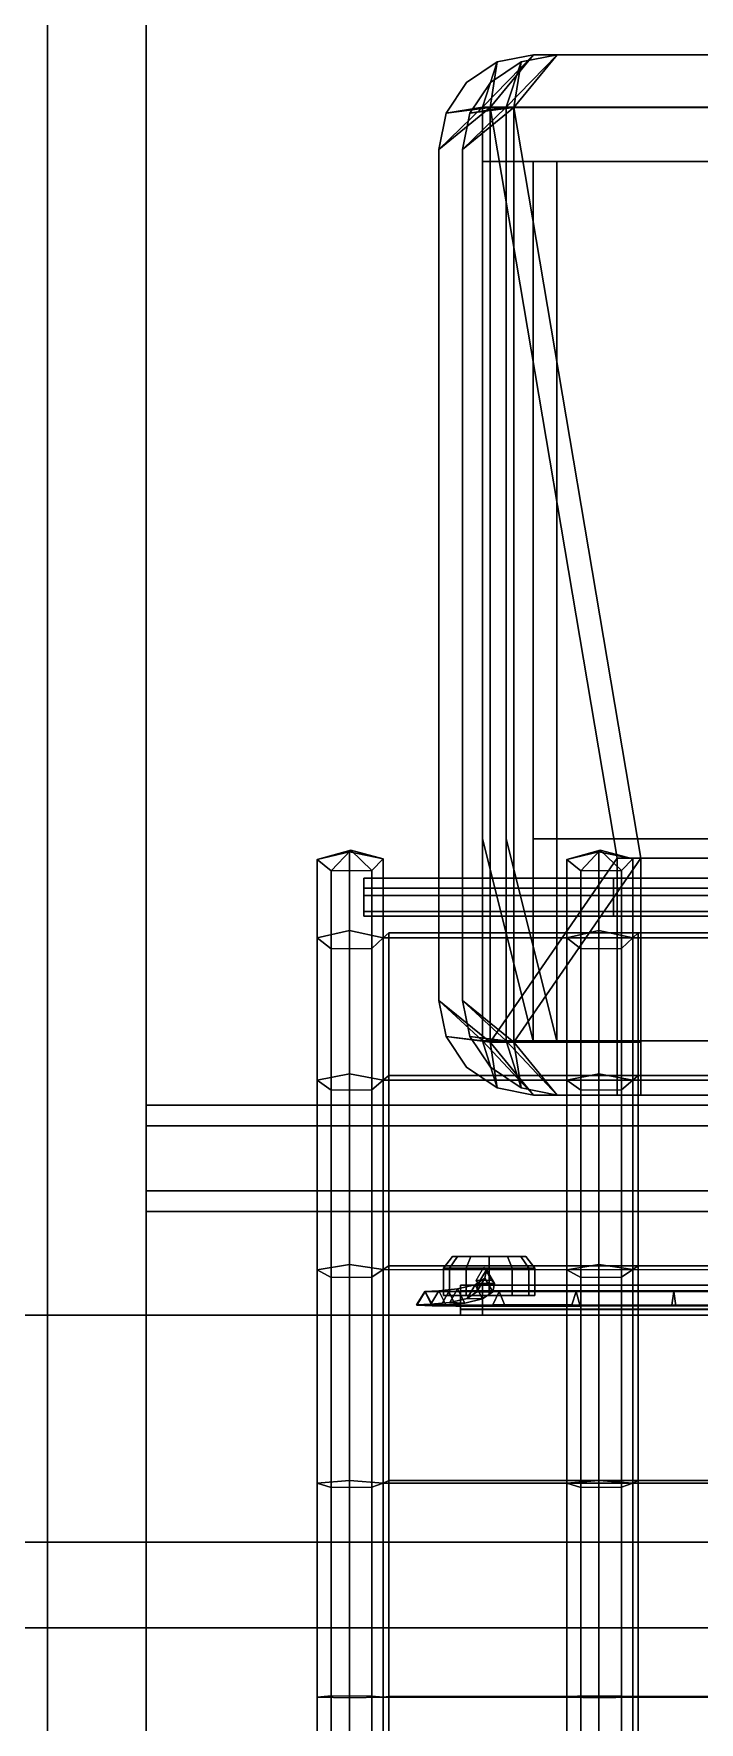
# Model space of a CAD drawing. Extents: x -252 to 252, y 0 to 101.
# Drawn here: x 171.6 to 182.8, y 30.93 to 59.35 of the extents above; entities that cross this region are included whole.
import ezdxf

# ---------------------------------------------------------------- set-up
doc = ezdxf.new("R2010")
doc.units = 0

msp = doc.modelspace()

# ---------------------------------------------------------------- linework, layer by layer
for points in [[(173.486786, -0.000244, 197.929291), (173.486786, 99.309204, 197.929291), (171.825714, 101.057129, 197.929291), (171.825836, -0.000244, 197.929291)], [(171.825836, -0.000244, 197.929291), (171.825714, 101.057129, 197.929291), (171.825714, 101.057129, 218.726761), (171.825836, -0.000244, 218.726761)], [(171.825714, 101.057129, 218.726761), (173.486786, 99.309204, 218.726791), (173.486786, -0.000244, 218.726761), (171.825836, -0.000244, 218.726761)], [(173.486786, 99.309204, 197.929291), (173.486786, -0.000244, 197.929291), (173.486786, -0.000244, 218.726761), (173.486786, 99.309204, 218.726791)], [(178.881882, 58.529819, 79.671928), (179.398422, 58.874966, 79.671928), (179.149017, 58.112431, 79.805107), (178.536743, 58.01329, 79.671928)], [(179.276413, 58.108585, 78.057793), (179.398422, 58.874966, 78.450981), (178.881882, 58.529819, 78.450981), (178.536743, 58.01329, 78.450981)], [(178.881882, 58.529819, 78.450981), (179.398422, 58.874966, 78.450981), (179.398422, 58.874966, 78.588051), (178.881882, 58.529819, 78.588051)], [(178.881882, 58.529823, 79.506149), (179.398422, 58.874966, 79.506149), (179.398422, 58.874966, 79.671928), (178.881882, 58.529819, 79.671928)], [(178.881882, 58.529819, 78.588051), (179.398422, 58.874966, 78.588051), (179.398422, 58.874966, 79.506149), (178.881882, 58.529823, 79.506149)], [(179.281891, 58.529819, -202.128067), (179.798431, 58.874966, -202.128067), (179.549026, 58.112431, -201.994888), (178.936752, 58.01329, -202.128067)], [(179.676422, 58.108585, -203.742203), (179.798431, 58.874966, -203.349014), (179.281891, 58.529819, -203.349014), (178.936752, 58.01329, -203.349014)], [(179.149017, 58.112431, 79.805107), (179.398422, 58.874966, 79.671928), (180.007706, 58.996155, 79.671928)], [(199.734909, 58.996155, 79.671928), (200.593613, 58.112431, 79.805107), (179.149017, 58.112431, 79.805107), (180.007706, 58.996155, 79.671928)], [(179.276413, 58.108585, 78.057793), (180.007706, 58.996155, 78.450981), (179.398422, 58.874966, 78.450981)], [(200.466202, 58.108585, 78.057793), (199.734909, 58.996155, 78.450981), (180.007706, 58.996155, 78.450981), (179.276413, 58.108585, 78.057793)], [(179.281891, 58.529819, -203.349014), (179.798431, 58.874966, -203.349014), (179.798431, 58.874966, -203.211945), (179.281891, 58.529819, -203.211945)], [(179.281891, 58.529823, -202.293854), (179.798431, 58.874966, -202.293854), (179.798431, 58.874966, -202.128067), (179.281891, 58.529819, -202.128067)], [(179.281891, 58.529819, -203.211945), (179.798431, 58.874966, -203.211945), (179.798431, 58.874966, -202.293854), (179.281891, 58.529823, -202.293854)], [(180.007706, 58.996155, 78.450981), (180.007706, 58.996155, 78.588058), (179.398422, 58.874966, 78.588051), (179.398422, 58.874966, 78.450981)], [(179.398422, 58.874966, 79.506149), (180.007706, 58.996155, 79.506149), (180.007706, 58.996155, 79.671928), (179.398422, 58.874966, 79.671928)], [(180.007706, 58.996155, 78.588058), (180.007706, 58.996155, 79.506149), (179.398422, 58.874966, 79.506149), (179.398422, 58.874966, 78.588051)], [(179.549026, 58.112431, -201.994888), (179.798431, 58.874966, -202.128067), (180.407715, 58.996155, -202.128067)], [(200.134918, 58.996155, -202.128067), (200.993622, 58.112431, -201.994888), (179.549026, 58.112431, -201.994888), (180.407715, 58.996155, -202.128067)], [(179.676422, 58.108585, -203.742203), (180.407715, 58.996155, -203.349014), (179.798431, 58.874966, -203.349014)], [(200.866211, 58.108585, -203.742203), (200.134918, 58.996155, -203.349014), (180.407715, 58.996155, -203.349014), (179.676422, 58.108585, -203.742203)], [(180.407715, 58.996155, -203.349014), (180.407715, 58.996155, -203.211945), (179.798431, 58.874966, -203.211945), (179.798431, 58.874966, -203.349014)], [(179.798431, 58.874966, -202.293854), (180.407715, 58.996155, -202.293854), (180.407715, 58.996155, -202.128067), (179.798431, 58.874966, -202.128067)], [(180.407715, 58.996155, -203.211945), (180.407715, 58.996155, -202.293854), (179.798431, 58.874966, -202.293854), (179.798431, 58.874966, -203.211945)], [(180.007706, 58.996155, 78.450981), (199.734909, 58.996155, 78.450981), (199.734909, 58.996155, 78.588051), (180.007706, 58.996155, 78.588058)], [(180.007706, 58.996155, 79.506149), (199.734909, 58.996155, 79.506149), (199.734909, 58.996155, 79.671928), (180.007706, 58.996155, 79.671928)], [(199.734909, 58.996155, 79.506149), (180.007706, 58.996155, 79.506149), (180.007706, 58.996155, 78.588058), (199.734909, 58.996155, 78.588051)], [(180.407715, 58.996155, -203.349014), (200.134918, 58.996155, -203.349014), (200.134918, 58.996155, -203.211945), (180.407715, 58.996155, -203.211945)], [(180.407715, 58.996155, -202.293854), (200.134918, 58.996155, -202.293854), (200.134918, 58.996155, -202.128067), (180.407715, 58.996155, -202.128067)], [(200.134918, 58.996155, -202.293854), (180.407715, 58.996155, -202.293854), (180.407715, 58.996155, -203.211945), (200.134918, 58.996155, -203.211945)], [(178.881882, 58.529819, 79.671928), (178.536743, 58.01329, 79.671928), (178.536743, 58.01329, 79.506149), (178.881882, 58.529823, 79.506149)], [(178.881882, 58.529819, 78.588051), (178.881882, 58.529823, 79.506149), (178.536743, 58.01329, 79.506149), (178.536743, 58.01329, 78.588051)], [(178.536743, 58.01329, 78.450981), (178.881882, 58.529819, 78.450981), (178.881882, 58.529819, 78.588051), (178.536743, 58.01329, 78.588051)], [(179.281891, 58.529819, -202.128067), (178.936752, 58.01329, -202.128067), (178.936752, 58.01329, -202.293854), (179.281891, 58.529823, -202.293854)], [(179.281891, 58.529819, -203.211945), (179.281891, 58.529823, -202.293854), (178.936752, 58.01329, -202.293854), (178.936752, 58.01329, -203.211945)], [(178.936752, 58.01329, -203.349014), (179.281891, 58.529819, -203.349014), (179.281891, 58.529819, -203.211945), (178.936752, 58.01329, -203.211945)], [(178.415543, 57.403996, 79.671928), (178.536743, 58.01329, 79.671928), (179.149017, 58.112431, 79.805107)], [(179.149017, 42.398937, 79.805107), (178.415543, 43.078682, 79.671928), (178.415543, 57.403996, 79.671928), (179.149017, 58.112431, 79.805107)], [(178.415543, 57.403996, 78.450981), (179.276413, 58.108585, 78.057793), (178.536743, 58.01329, 78.450981)], [(178.415543, 57.403996, 78.450981), (178.415543, 43.078682, 78.450981), (179.276413, 42.374115, 78.057793), (179.276413, 58.108585, 78.057793)], [(178.415543, 57.403996, 78.450981), (178.536743, 58.01329, 78.450981), (178.536743, 58.01329, 78.588051), (178.415543, 57.403996, 78.588051)], [(178.415543, 57.403996, 79.506149), (178.536743, 58.01329, 79.506149), (178.536743, 58.01329, 79.671928), (178.415543, 57.403996, 79.671928)], [(178.415543, 57.403996, 78.588051), (178.536743, 58.01329, 78.588051), (178.536743, 58.01329, 79.506149), (178.415543, 57.403996, 79.506149)], [(178.815552, 57.403996, -202.128067), (178.936752, 58.01329, -202.128067), (179.549026, 58.112431, -201.994888)], [(179.549026, 42.398937, -201.994888), (178.815552, 43.078682, -202.128067), (178.815552, 57.403996, -202.128067), (179.549026, 58.112431, -201.994888)], [(178.815552, 57.403996, -203.349014), (179.676422, 58.108585, -203.742203), (178.936752, 58.01329, -203.349014)], [(178.815552, 57.403996, -203.349014), (178.815552, 43.078682, -203.349014), (179.676422, 42.374115, -203.742203), (179.676422, 58.108585, -203.742203)], [(178.815552, 57.403996, -203.349014), (178.936752, 58.01329, -203.349014), (178.936752, 58.01329, -203.211945), (178.815552, 57.403996, -203.211945)], [(178.815552, 57.403996, -202.293854), (178.936752, 58.01329, -202.293854), (178.936752, 58.01329, -202.128067), (178.815552, 57.403996, -202.128067)], [(178.815552, 57.403996, -203.211945), (178.936752, 58.01329, -203.211945), (178.936752, 58.01329, -202.293854), (178.815552, 57.403996, -202.293854)], [(200.593613, 58.112431, 79.805107), (200.593613, 57.200001, 79.805107), (179.149017, 57.200001, 79.805107), (179.149017, 58.112431, 79.805107)], [(179.276413, 42.374115, 78.057793), (181.416122, 45.471222, 78.057793), (179.276413, 58.108585, 78.057793)], [(179.276413, 58.108585, 78.057793), (181.416122, 45.471222, 78.057793), (198.326492, 45.471222, 78.057793), (200.466202, 58.108585, 78.057793)], [(200.993622, 58.112431, -201.994888), (200.993622, 57.200001, -201.994888), (179.549026, 57.200001, -201.994888), (179.549026, 58.112431, -201.994888)], [(179.676422, 42.374115, -203.742203), (181.816132, 45.471222, -203.742203), (179.676422, 58.108585, -203.742203)], [(179.676422, 58.108585, -203.742203), (181.816132, 45.471222, -203.742203), (198.726501, 45.471222, -203.742203), (200.866211, 58.108585, -203.742203)], [(178.415543, 57.403996, 79.671928), (178.415543, 43.078682, 79.671928), (178.415543, 43.078682, 79.506149), (178.415543, 57.403996, 79.506149)], [(178.415543, 43.078682, 78.588058), (178.415543, 57.403996, 78.588051), (178.415543, 57.403996, 79.506149), (178.415543, 43.078682, 79.506149)], [(178.415543, 57.403996, 78.588051), (178.415543, 43.078682, 78.588058), (178.415543, 43.078682, 78.450981), (178.415543, 57.403996, 78.450981)], [(178.815552, 57.403996, -202.128067), (178.815552, 43.078682, -202.128067), (178.815552, 43.078682, -202.293854), (178.815552, 57.403996, -202.293854)], [(178.815552, 43.078682, -203.211945), (178.815552, 57.403996, -203.211945), (178.815552, 57.403996, -202.293854), (178.815552, 43.078682, -202.293854)], [(178.815552, 57.403996, -203.211945), (178.815552, 43.078682, -203.211945), (178.815552, 43.078682, -203.349014), (178.815552, 57.403996, -203.349014)], [(180, 57.200001, 79.805107), (180, 42.398937, 79.805107), (179.149017, 45.799999, 79.805107), (179.149017, 57.200001, 79.805107)], [(180.400009, 57.200001, -201.994888), (180.400009, 42.398937, -201.994888), (179.549026, 45.799999, -201.994888), (179.549026, 57.200001, -201.994888)], [(199.800003, 45.799999, 79.805107), (180, 45.799999, 79.805107), (180, 57.200001, 79.805107), (199.800003, 57.200001, 79.805107)], [(200.200012, 45.799999, -201.994888), (180.400009, 45.799999, -201.994888), (180.400009, 57.200001, -201.994888), (200.200012, 57.200001, -201.994888)], [(179.149017, 42.398937, 79.805107), (179.149017, 45.799999, 79.805107), (180, 42.398937, 79.805107)], [(179.549026, 42.398937, -201.994888), (179.549026, 45.799999, -201.994888), (180.400009, 42.398937, -201.994888)], [(180, 45.799999, 79.805107), (199.800003, 45.799999, 79.805107), (199.800003, 42.398975, 79.805107), (180, 42.398937, 79.805107)], [(180.400009, 45.799999, -201.994888), (200.200012, 45.799999, -201.994888), (200.200012, 42.398975, -201.994888), (180.400009, 42.398937, -201.994888)], [(176.910797, 45.577396, 122.935066), (176.930786, 45.608158, 123.582069), (176.369293, 45.45192, 123.337563)], [(176.369293, 45.45192, 123.337563), (176.930786, 45.608158, 123.582069), (176.60318, 45.25993, 123.953621)], [(176.910797, 44.252926, 122.52253), (176.910797, 45.577396, 122.935066), (176.369293, 45.45192, 123.337563), (176.369293, 44.131119, 122.925941)], [(176.60318, 45.25993, 123.953621), (176.930786, 45.608158, 123.582069), (177.288971, 45.266735, 123.931908)], [(177.478912, 45.462933, 123.302681), (176.930786, 45.608158, 123.582069), (176.910797, 45.577396, 122.935066)], [(177.478668, 44.133251, 122.918983), (177.478912, 45.462933, 123.302681), (176.910797, 45.577396, 122.935066), (176.910797, 44.252926, 122.52253)], [(177.288971, 45.266735, 123.931908), (176.930786, 45.608158, 123.582069), (177.478912, 45.462933, 123.302681)], [(181.110565, 45.577396, -154.30307), (181.130539, 45.608158, -153.656067), (180.569046, 45.45192, -153.900574)], [(180.569046, 45.45192, -153.900574), (181.130539, 45.608158, -153.656067), (180.802948, 45.25993, -153.284515)], [(181.110565, 44.252926, -154.715607), (181.110565, 45.577396, -154.30307), (180.569046, 45.45192, -153.900574), (180.569046, 44.131119, -154.312195)], [(180.802948, 45.25993, -153.284515), (181.130539, 45.608158, -153.656067), (181.488739, 45.266735, -153.306229)], [(181.67868, 45.462933, -153.935455), (181.130539, 45.608158, -153.656067), (181.110565, 45.577396, -154.30307)], [(181.678436, 44.133251, -154.319153), (181.67868, 45.462933, -153.935455), (181.110565, 45.577396, -154.30307), (181.110565, 44.252926, -154.715607)], [(181.488739, 45.266735, -153.306229), (181.130539, 45.608158, -153.656067), (181.67868, 45.462933, -153.935455)], [(176.369293, 44.131119, 122.925941), (176.369293, 45.45192, 123.337563), (176.60318, 45.25993, 123.953621), (176.60318, 43.944725, 123.54348)], [(176.60318, 43.944725, 123.54348), (176.60318, 45.25993, 123.953621), (177.288971, 45.266735, 123.931908), (177.288971, 43.951321, 123.521767)], [(177.288971, 43.951321, 123.521767), (177.288971, 45.266735, 123.931908), (177.478912, 45.462933, 123.302681), (177.478668, 44.133251, 122.918983)], [(179.276413, 42.374115, 78.057793), (181.416122, 42.374119, 78.057793), (181.416122, 45.471222, 78.057793)], [(179.676422, 42.374115, -203.742203), (181.816132, 42.374119, -203.742203), (181.816132, 45.471222, -203.742203)], [(180.569046, 44.131119, -154.312195), (180.569046, 45.45192, -153.900574), (180.802948, 45.25993, -153.284515), (180.802948, 43.944725, -153.694656)], [(180.802948, 43.944725, -153.694656), (180.802948, 45.25993, -153.284515), (181.488739, 45.266735, -153.306229), (181.488739, 43.951321, -153.71637)], [(181.416122, 45.471222, 78.877983), (181.416122, 41.486526, 78.877983), (198.326492, 41.486526, 78.877983), (198.326492, 45.471222, 78.877983)], [(198.326492, 45.471222, 78.588058), (198.326492, 45.471222, 78.057793), (181.416122, 45.471222, 78.057793), (181.416122, 45.471222, 78.588058)], [(181.416122, 45.471222, 78.588058), (181.416122, 41.486526, 78.588058), (181.416122, 41.486526, 78.877983), (181.416122, 45.471222, 78.877983)], [(198.326492, 45.471222, 78.588058), (181.416122, 45.471222, 78.588058), (181.416122, 45.471222, 78.877983), (198.326492, 45.471222, 78.877983)], [(181.416122, 45.471222, 78.588058), (181.416122, 45.471222, 78.057793), (181.416122, 42.374119, 78.057793), (181.416122, 41.486526, 78.588058)], [(181.488739, 43.951321, -153.71637), (181.488739, 45.266735, -153.306229), (181.67868, 45.462933, -153.935455), (181.678436, 44.133251, -154.319153)], [(181.816132, 45.471222, -202.922012), (181.816132, 41.486526, -202.922012), (198.726501, 41.486526, -202.922012), (198.726501, 45.471222, -202.922012)], [(198.726501, 45.471222, -203.211945), (198.726501, 45.471222, -203.742203), (181.816132, 45.471222, -203.742203), (181.816132, 45.471222, -203.211945)], [(181.816132, 45.471222, -203.211945), (181.816132, 41.486526, -203.211945), (181.816132, 41.486526, -202.922012), (181.816132, 45.471222, -202.922012)], [(198.726501, 45.471222, -203.211945), (181.816132, 45.471222, -203.211945), (181.816132, 45.471222, -202.922012), (198.726501, 45.471222, -202.922012)], [(181.816132, 45.471222, -203.211945), (181.816132, 45.471222, -203.742203), (181.816132, 42.374119, -203.742203), (181.816132, 41.486526, -203.211945)], [(195.451782, 44.969196, 122.98333), (195.451782, 45.137424, 123.344154), (177.152664, 45.137424, 123.344032), (177.152664, 44.969196, 122.983208)], [(195.451782, 45.137424, 123.344154), (195.451782, 44.846302, 123.615608), (177.152664, 44.846302, 123.615486), (177.152664, 45.137424, 123.344032)], [(195.451782, 44.5741, 123.031654), (195.451782, 44.969196, 122.98333), (177.152664, 44.969196, 122.983208), (177.152664, 44.5741, 123.032021)], [(199.65155, 44.969196, -154.254807), (199.65155, 45.137424, -153.893982), (181.352432, 45.137424, -153.894104), (181.352432, 44.969196, -154.254929)], [(199.65155, 45.137424, -153.893982), (199.65155, 44.846302, -153.622528), (181.352432, 44.846302, -153.62265), (181.352432, 45.137424, -153.894104)], [(199.65155, 44.5741, -154.206482), (199.65155, 44.969196, -154.254807), (181.352432, 44.969196, -154.254929), (181.352432, 44.5741, -154.206116)], [(195.451782, 44.846302, 123.615608), (195.451782, 44.498142, 123.422798), (177.152664, 44.498142, 123.422676), (177.152664, 44.846302, 123.615486)], [(199.65155, 44.846302, -153.622528), (199.65155, 44.498142, -153.815338), (181.352432, 44.498142, -153.81546), (181.352432, 44.846302, -153.62265)], [(195.451782, 44.498142, 123.422798), (195.451782, 44.5741, 123.031654), (177.152664, 44.5741, 123.032021), (177.152664, 44.498142, 123.422676)], [(199.65155, 44.498142, -153.815338), (199.65155, 44.5741, -154.206482), (181.352432, 44.5741, -154.206116), (181.352432, 44.498142, -153.81546)], [(176.910797, 41.844803, 121.795967), (176.910797, 44.252926, 122.52253), (176.369293, 44.131119, 122.925941), (176.369293, 41.735958, 122.203285)], [(176.369293, 41.735958, 122.203285), (176.369293, 44.131119, 122.925941), (176.60318, 43.944725, 123.54348), (176.60318, 41.569405, 122.826225)], [(177.478668, 41.737545, 122.197304), (177.478668, 44.133251, 122.918983), (176.910797, 44.252926, 122.52253), (176.910797, 41.844803, 121.795967)], [(177.288971, 41.575306, 122.804482), (177.288971, 43.951321, 123.521767), (177.478668, 44.133251, 122.918983), (177.478668, 41.737545, 122.197304)], [(177.571655, 41.816006, 121.921211), (177.571655, 44.216034, 122.643822), (177.478668, 44.133251, 122.918983), (177.478668, 41.737545, 122.197304)], [(177.571655, 44.216034, 122.643822), (195.092148, 44.214142, 122.650536), (195.184677, 44.131115, 122.925682), (177.478668, 44.133251, 122.918983)], [(177.478668, 41.737545, 122.197304), (177.478668, 44.133251, 122.918983), (195.184677, 44.131115, 122.925682), (195.184677, 41.735958, 122.203041)], [(195.092148, 44.214142, 122.650536), (177.571655, 44.216034, 122.643822), (177.571655, 41.816006, 121.921211), (195.091934, 41.814667, 121.926888)], [(181.110565, 41.844803, -155.442169), (181.110565, 44.252926, -154.715607), (180.569046, 44.131119, -154.312195), (180.569046, 41.735958, -155.034851)], [(180.569046, 41.735958, -155.034851), (180.569046, 44.131119, -154.312195), (180.802948, 43.944725, -153.694656), (180.802948, 41.569405, -154.411911)], [(181.678436, 41.737545, -155.040833), (181.678436, 44.133251, -154.319153), (181.110565, 44.252926, -154.715607), (181.110565, 41.844803, -155.442169)], [(181.488739, 41.575306, -154.433655), (181.488739, 43.951321, -153.71637), (181.678436, 44.133251, -154.319153), (181.678436, 41.737545, -155.040833)], [(181.771423, 41.816006, -155.316925), (181.771408, 44.216034, -154.594315), (181.678436, 44.133251, -154.319153), (181.678436, 41.737545, -155.040833)], [(181.771408, 44.216034, -154.594315), (199.291916, 44.214142, -154.587601), (199.384445, 44.131115, -154.312454), (181.678436, 44.133251, -154.319153)], [(181.678436, 41.737545, -155.040833), (181.678436, 44.133251, -154.319153), (199.384445, 44.131115, -154.312454), (199.384445, 41.735958, -155.035095)], [(199.291916, 44.214142, -154.587601), (181.771408, 44.216034, -154.594315), (181.771423, 41.816006, -155.316925), (199.291702, 41.814667, -155.311249)], [(176.60318, 41.569405, 122.826225), (176.60318, 43.944725, 123.54348), (177.288971, 43.951321, 123.521767), (177.288971, 41.575306, 122.804482)], [(180.802948, 41.569405, -154.411911), (180.802948, 43.944725, -153.694656), (181.488739, 43.951321, -153.71637), (181.488739, 41.575306, -154.433655)], [(179.149017, 42.398937, 79.805107), (178.536743, 42.46941, 79.671928), (178.415543, 43.078682, 79.671928)], [(179.276413, 42.374115, 78.057793), (178.415543, 43.078682, 78.450981), (178.536743, 42.46941, 78.450981)], [(178.415543, 43.078682, 78.450981), (178.415543, 43.078682, 78.588058), (178.536743, 42.46941, 78.588051), (178.536743, 42.46941, 78.450981)], [(178.536743, 42.46941, 79.506149), (178.415543, 43.078682, 79.506149), (178.415543, 43.078682, 79.671928), (178.536743, 42.46941, 79.671928)], [(178.415543, 43.078682, 78.588058), (178.415543, 43.078682, 79.506149), (178.536743, 42.46941, 79.506149), (178.536743, 42.46941, 78.588051)], [(179.549026, 42.398937, -201.994888), (178.936752, 42.46941, -202.128067), (178.815552, 43.078682, -202.128067)], [(179.676422, 42.374115, -203.742203), (178.815552, 43.078682, -203.349014), (178.936752, 42.46941, -203.349014)], [(178.815552, 43.078682, -203.349014), (178.815552, 43.078682, -203.211945), (178.936752, 42.46941, -203.211945), (178.936752, 42.46941, -203.349014)], [(178.936752, 42.46941, -202.293854), (178.815552, 43.078682, -202.293854), (178.815552, 43.078682, -202.128067), (178.936752, 42.46941, -202.128067)], [(178.815552, 43.078682, -203.211945), (178.815552, 43.078682, -202.293854), (178.936752, 42.46941, -202.293854), (178.936752, 42.46941, -203.211945)], [(178.881882, 41.952839, 79.671928), (178.536743, 42.46941, 79.671928), (179.149017, 42.398937, 79.805107), (179.398407, 41.607716, 79.671928)], [(179.276413, 42.374115, 78.057793), (178.536743, 42.46941, 78.450981), (178.881882, 41.952839, 78.450981), (179.398407, 41.607716, 78.450981)], [(178.881882, 41.952839, 78.450981), (178.536743, 42.46941, 78.450981), (178.536743, 42.46941, 78.588051), (178.881882, 41.952839, 78.588051)], [(178.881882, 41.952839, 79.506149), (178.536743, 42.46941, 79.506149), (178.536743, 42.46941, 79.671928), (178.881882, 41.952839, 79.671928)], [(178.881882, 41.952839, 78.588051), (178.536743, 42.46941, 78.588051), (178.536743, 42.46941, 79.506149), (178.881882, 41.952839, 79.506149)], [(179.281891, 41.952839, -202.128067), (178.936752, 42.46941, -202.128067), (179.549026, 42.398937, -201.994888), (179.798416, 41.607716, -202.128067)], [(179.676422, 42.374115, -203.742203), (178.936752, 42.46941, -203.349014), (179.281891, 41.952839, -203.349014), (179.798416, 41.607716, -203.349014)], [(179.281891, 41.952839, -203.349014), (178.936752, 42.46941, -203.349014), (178.936752, 42.46941, -203.211945), (179.281891, 41.952839, -203.211945)], [(179.281891, 41.952839, -202.293854), (178.936752, 42.46941, -202.293854), (178.936752, 42.46941, -202.128067), (179.281891, 41.952839, -202.128067)], [(179.281891, 41.952839, -203.211945), (178.936752, 42.46941, -203.211945), (178.936752, 42.46941, -202.293854), (179.281891, 41.952839, -202.293854)], [(180.007706, 41.486526, 79.671928), (179.149017, 42.398937, 79.805107), (200.593613, 42.398975, 79.805107), (199.734909, 41.486526, 79.671928)], [(180.007706, 41.486526, 79.671928), (179.398407, 41.607716, 79.671928), (179.149017, 42.398937, 79.805107)], [(181.416122, 42.374119, 78.057793), (179.276413, 42.374115, 78.057793), (180.007706, 41.486526, 78.450981), (181.416122, 41.486526, 78.450981)], [(180.007706, 41.486526, 78.450981), (179.276413, 42.374115, 78.057793), (179.398407, 41.607716, 78.450981)], [(180.407715, 41.486526, -202.128067), (179.549026, 42.398937, -201.994888), (200.993622, 42.398975, -201.994888), (200.134918, 41.486526, -202.128067)], [(180.407715, 41.486526, -202.128067), (179.798416, 41.607716, -202.128067), (179.549026, 42.398937, -201.994888)], [(181.816132, 42.374119, -203.742203), (179.676422, 42.374115, -203.742203), (180.407715, 41.486526, -203.349014), (181.816132, 41.486526, -203.349014)], [(180.407715, 41.486526, -203.349014), (179.676422, 42.374115, -203.742203), (179.798416, 41.607716, -203.349014)], [(181.416122, 41.486526, 78.588058), (181.416122, 42.374119, 78.057793), (181.416122, 41.486526, 78.450981)], [(181.816132, 41.486526, -203.211945), (181.816132, 42.374119, -203.742203), (181.816132, 41.486526, -203.349014)], [(176.910797, 38.6315, 120.938026), (176.910797, 41.844803, 121.795967), (176.369293, 41.735958, 122.203285), (176.369293, 38.54575, 121.350777)], [(177.478668, 38.547199, 121.344261), (177.478668, 41.737545, 122.197304), (176.910797, 41.844803, 121.795967), (176.910797, 38.6315, 120.938026)], [(177.571655, 38.61351, 121.063759), (177.571655, 41.816006, 121.921211), (177.478668, 41.737545, 122.197304), (177.478668, 38.547199, 121.344261)], [(177.571655, 41.816006, 121.921211), (177.571655, 38.61351, 121.063759), (195.091934, 38.612377, 121.069954), (195.091934, 41.814667, 121.926888)], [(179.398407, 41.607716, 78.450981), (178.881882, 41.952839, 78.450981), (178.881882, 41.952839, 78.588051), (179.398407, 41.607716, 78.588051)], [(179.398407, 41.607716, 79.506149), (178.881882, 41.952839, 79.506149), (178.881882, 41.952839, 79.671928), (179.398407, 41.607716, 79.671928)], [(179.398407, 41.607716, 78.588051), (178.881882, 41.952839, 78.588051), (178.881882, 41.952839, 79.506149), (179.398407, 41.607716, 79.506149)], [(179.798416, 41.607716, -203.349014), (179.281891, 41.952839, -203.349014), (179.281891, 41.952839, -203.211945), (179.798416, 41.607716, -203.211945)], [(179.798416, 41.607716, -202.293854), (179.281891, 41.952839, -202.293854), (179.281891, 41.952839, -202.128067), (179.798416, 41.607716, -202.128067)], [(179.798416, 41.607716, -203.211945), (179.281891, 41.952839, -203.211945), (179.281891, 41.952839, -202.293854), (179.798416, 41.607716, -202.293854)], [(181.110565, 38.6315, -156.30011), (181.110565, 41.844803, -155.442169), (180.569046, 41.735958, -155.034851), (180.569046, 38.54575, -155.88736)], [(181.678436, 38.547199, -155.893875), (181.678436, 41.737545, -155.040833), (181.110565, 41.844803, -155.442169), (181.110565, 38.6315, -156.30011)], [(181.771423, 38.61351, -156.174377), (181.771423, 41.816006, -155.316925), (181.678436, 41.737545, -155.040833), (181.678436, 38.547199, -155.893875)], [(181.771423, 41.816006, -155.316925), (181.771423, 38.61351, -156.174377), (199.291702, 38.612377, -156.168182), (199.291702, 41.814667, -155.311249)], [(176.369293, 38.54575, 121.350777), (176.369293, 41.735958, 122.203285), (176.60318, 41.569405, 122.826225), (176.60318, 38.414532, 121.982475)], [(176.60318, 38.414532, 121.982475), (176.60318, 41.569405, 122.826225), (177.288971, 41.575306, 122.804482), (177.288971, 38.419178, 121.960258)], [(177.288971, 38.419178, 121.960258), (177.288971, 41.575306, 122.804482), (177.478668, 41.737545, 122.197304), (177.478668, 38.547199, 121.344261)], [(195.184677, 38.54586, 121.350044), (177.478668, 38.547199, 121.344261), (177.478668, 41.737545, 122.197304), (195.184677, 41.735958, 122.203041)], [(180.007706, 41.486526, 78.450981), (179.398407, 41.607716, 78.450981), (179.398407, 41.607716, 78.588051), (180.007706, 41.486526, 78.588051)], [(180.007706, 41.486526, 79.506149), (179.398407, 41.607716, 79.506149), (179.398407, 41.607716, 79.671928), (180.007706, 41.486526, 79.671928)], [(180.007706, 41.486526, 78.588051), (179.398407, 41.607716, 78.588051), (179.398407, 41.607716, 79.506149), (180.007706, 41.486526, 79.506149)], [(180.407715, 41.486526, -203.349014), (179.798416, 41.607716, -203.349014), (179.798416, 41.607716, -203.211945), (180.407715, 41.486526, -203.211945)], [(180.407715, 41.486526, -202.293854), (179.798416, 41.607716, -202.293854), (179.798416, 41.607716, -202.128067), (180.407715, 41.486526, -202.128067)], [(180.407715, 41.486526, -203.211945), (179.798416, 41.607716, -203.211945), (179.798416, 41.607716, -202.293854), (180.407715, 41.486526, -202.293854)], [(180.569046, 38.54575, -155.88736), (180.569046, 41.735958, -155.034851), (180.802948, 41.569405, -154.411911), (180.802948, 38.414532, -155.255661)], [(180.802948, 38.414532, -155.255661), (180.802948, 41.569405, -154.411911), (181.488739, 41.575306, -154.433655), (181.488739, 38.419178, -155.277878)], [(181.488739, 38.419178, -155.277878), (181.488739, 41.575306, -154.433655), (181.678436, 41.737545, -155.040833), (181.678436, 38.547199, -155.893875)], [(199.384445, 38.54586, -155.888092), (181.678436, 38.547199, -155.893875), (181.678436, 41.737545, -155.040833), (199.384445, 41.735958, -155.035095)], [(173.486786, 41.317383, 217.815475), (173.486786, 41.317383, 200.198975), (240.904663, 41.317383, 200.198944), (240.904663, 41.317383, 217.815399)], [(173.486786, 41.317383, 217.815475), (240.904663, 41.317383, 217.815399), (240.904663, 39.528076, 217.815399), (173.486786, 39.528076, 217.815475)], [(173.486786, 41.317383, 200.198975), (173.486786, 40.969849, 199.696564), (240.904663, 40.969849, 199.696655), (240.904663, 41.317383, 200.198944)], [(180.007706, 41.486526, 79.671928), (180.301788, 41.486526, 79.506149), (180.007706, 41.486526, 79.506149)], [(180.007706, 41.486526, 79.506149), (180.301788, 41.486526, 79.506149), (180.007706, 41.486526, 78.588051)], [(180.007706, 41.486526, 79.671928), (199.734909, 41.486526, 79.671928), (199.440826, 41.486526, 79.506149), (180.301788, 41.486526, 79.506149)], [(181.416122, 41.486526, 78.450981), (180.007706, 41.486526, 78.450981), (180.007706, 41.486526, 78.588051), (181.416122, 41.486526, 78.588058)], [(181.416122, 41.486526, 78.877983), (181.416122, 41.486526, 78.588058), (180.007706, 41.486526, 78.588051), (180.301788, 41.486526, 79.506149)], [(180.301788, 41.486526, 79.506149), (199.440826, 41.486526, 79.506149), (198.326492, 41.486526, 78.877983), (181.416122, 41.486526, 78.877983)], [(180.407715, 41.486526, -202.128067), (180.701797, 41.486526, -202.293854), (180.407715, 41.486526, -202.293854)], [(180.407715, 41.486526, -202.293854), (180.701797, 41.486526, -202.293854), (180.407715, 41.486526, -203.211945)], [(180.407715, 41.486526, -202.128067), (200.134918, 41.486526, -202.128067), (199.840836, 41.486526, -202.293854), (180.701797, 41.486526, -202.293854)], [(181.816132, 41.486526, -203.349014), (180.407715, 41.486526, -203.349014), (180.407715, 41.486526, -203.211945), (181.816132, 41.486526, -203.211945)], [(181.816132, 41.486526, -202.922012), (181.816132, 41.486526, -203.211945), (180.407715, 41.486526, -203.211945), (180.701797, 41.486526, -202.293854)], [(180.701797, 41.486526, -202.293854), (199.840836, 41.486526, -202.293854), (198.726501, 41.486526, -202.922012), (181.816132, 41.486526, -202.922012)], [(240.904663, 39.87561, 199.696655), (240.904663, 40.969849, 199.696655), (173.486786, 40.969849, 199.696564), (173.486786, 39.87561, 199.696564)], [(173.486786, 39.87561, 199.696564), (173.486786, 39.528076, 200.198975), (240.904663, 39.528076, 200.198944), (240.904663, 39.87561, 199.696655)], [(240.904663, 39.528076, 217.815399), (240.904663, 39.528076, 200.198944), (173.486786, 39.528076, 200.198975), (173.486786, 39.528076, 217.815475)], [(178.729507, 38.770611, -24.576508), (178.647095, 38.770611, -24.140717), (178.492538, 38.573524, -24.140717), (178.595657, 38.573524, -24.686127)], [(178.647095, 38.770611, -24.140717), (178.729507, 38.770611, -23.704803), (178.595657, 38.573524, -23.595306), (178.492538, 38.573524, -24.140717)], [(178.954651, 38.770611, -24.895721), (178.729507, 38.770611, -24.576508), (178.595657, 38.573524, -24.686127), (178.87738, 38.573524, -25.085297)], [(178.729507, 38.770611, -23.704803), (178.954651, 38.770611, -23.385712), (178.87738, 38.573524, -23.196014), (178.595657, 38.573524, -23.595306)], [(179.262207, 38.770611, -23.26889), (178.647095, 38.770611, -24.140717), (178.729507, 38.770611, -24.576508)], [(179.262207, 38.770611, -23.26889), (178.729507, 38.770611, -23.704803), (178.647095, 38.770611, -24.140717)], [(179.262207, 38.770611, -23.26889), (178.729507, 38.770611, -24.576508), (178.954651, 38.770611, -24.895721)], [(179.262207, 38.770611, -23.26889), (178.954651, 38.770611, -23.385712), (178.729507, 38.770611, -23.704803)], [(179.262207, 38.770611, -25.012421), (178.954651, 38.770611, -24.895721), (178.87738, 38.573524, -25.085297), (179.262207, 38.573524, -25.231415)], [(178.954651, 38.770611, -23.385712), (179.262207, 38.770611, -23.26889), (179.262207, 38.573524, -23.049896), (178.87738, 38.573524, -23.196014)], [(179.262207, 38.770611, -23.26889), (178.954651, 38.770611, -24.895721), (179.262207, 38.770611, -25.012421)], [(179.262207, 38.770611, -23.26889), (179.569778, 38.770611, -24.895721), (179.794937, 38.770611, -24.576508)], [(179.262207, 38.770611, -23.26889), (179.262207, 38.770611, -25.012421), (179.569778, 38.770611, -24.895721)], [(179.262207, 38.770611, -23.26889), (179.794937, 38.770611, -23.704803), (179.569778, 38.770611, -23.385712)], [(179.262207, 38.770611, -23.26889), (179.87735, 38.770611, -24.140717), (179.794937, 38.770611, -23.704803)], [(179.262207, 38.770611, -23.26889), (179.794937, 38.770611, -24.576508), (179.87735, 38.770611, -24.140717)], [(179.569778, 38.770611, -24.895721), (179.262207, 38.770611, -25.012421), (179.262207, 38.573524, -25.231415), (179.647064, 38.573524, -25.085297)], [(179.262207, 38.770611, -23.26889), (179.569778, 38.770611, -23.385712), (179.647064, 38.573524, -23.196014), (179.262207, 38.573524, -23.049896)], [(179.794937, 38.770611, -24.576508), (179.569778, 38.770611, -24.895721), (179.647064, 38.573524, -25.085297), (179.928787, 38.573524, -24.686127)], [(179.569778, 38.770611, -23.385712), (179.794937, 38.770611, -23.704803), (179.928787, 38.573524, -23.595306), (179.647064, 38.573524, -23.196014)], [(179.794937, 38.770611, -23.704803), (179.87735, 38.770611, -24.140717), (180.031906, 38.573524, -24.140717), (179.928787, 38.573524, -23.595306)], [(179.87735, 38.770611, -24.140717), (179.794937, 38.770611, -24.576508), (179.928787, 38.573524, -24.686127), (180.031906, 38.573524, -24.140717)], [(176.910797, 35.000023, 120.186089), (176.910797, 38.6315, 120.938026), (176.369293, 38.54575, 121.350777), (176.369293, 34.953133, 120.605141)], [(176.369293, 34.953133, 120.605141), (176.369293, 38.54575, 121.350777), (176.60318, 38.414532, 121.982475), (176.60318, 34.881378, 121.246117)], [(176.60318, 34.881378, 121.246117), (176.60318, 38.414532, 121.982475), (177.288971, 38.419178, 121.960258), (177.288971, 34.883923, 121.223427)], [(177.478668, 34.953819, 120.599174), (177.478668, 38.547199, 121.344261), (176.910797, 38.6315, 120.938026), (176.910797, 35.000023, 120.186089)], [(177.288971, 34.883923, 121.223427), (177.288971, 38.419178, 121.960258), (177.478668, 38.547199, 121.344261), (177.478668, 34.953819, 120.599174)], [(177.571655, 34.998692, 120.315727), (177.571655, 38.61351, 121.063759), (177.478668, 38.547199, 121.344261), (177.478668, 34.953819, 120.599174)], [(177.478668, 34.953819, 120.599174), (177.478668, 38.547199, 121.344261), (195.184677, 38.54586, 121.350044), (195.184677, 34.953133, 120.604897)], [(195.091934, 38.612377, 121.069954), (177.571655, 38.61351, 121.063759), (177.571655, 34.998692, 120.315727), (195.091934, 34.998444, 120.321968)], [(178.595657, 38.573524, -24.686127), (178.492538, 38.573524, -24.140717), (178.492538, 38.113434, -24.140717), (178.595657, 38.113434, -24.686127)], [(178.492538, 38.573524, -24.140717), (178.595657, 38.573524, -23.595306), (178.595657, 38.113434, -23.595306), (178.492538, 38.113434, -24.140717)], [(178.87738, 38.573524, -25.085297), (178.595657, 38.573524, -24.686127), (178.595657, 38.113434, -24.686127), (178.87738, 38.113434, -25.085297)], [(178.595657, 38.573524, -23.595306), (178.87738, 38.573524, -23.196014), (178.87738, 38.113434, -23.196014), (178.595657, 38.113434, -23.595306)], [(179.262207, 38.573524, -25.231415), (178.87738, 38.573524, -25.085297), (178.87738, 38.113434, -25.085297), (179.262207, 38.113434, -25.231415)], [(178.87738, 38.573524, -23.196014), (179.262207, 38.573524, -23.049896), (179.262207, 38.113434, -23.049896), (178.87738, 38.113434, -23.196014)], [(179.191833, 38.405895, -21.406708), (179.023651, 38.289547, -20.55722), (178.889221, 38.060467, -20.616547), (179.054565, 38.175339, -21.452362)], [(179.322159, 38.175133, -21.431488), (179.149841, 38.054085, -20.556), (179.023651, 38.289547, -20.55722), (179.191833, 38.405895, -21.406708)], [(179.17009, 38.587914, -23.221405), (179.215546, 38.542595, -22.295624), (179.078201, 38.311565, -22.311981), (179.040848, 38.365959, -23.223969)], [(179.215546, 38.542595, -22.295624), (179.191833, 38.405895, -21.406708), (179.054565, 38.175339, -21.452362), (179.078201, 38.311565, -22.311981)], [(179.301605, 38.364655, -23.229462), (179.349213, 38.31295, -22.318085), (179.215546, 38.542595, -22.295624), (179.17009, 38.587914, -23.221405)], [(179.349213, 38.31295, -22.318085), (179.322159, 38.175133, -21.431488), (179.191833, 38.405895, -21.406708), (179.215546, 38.542595, -22.295624)], [(179.647064, 38.573524, -25.085297), (179.262207, 38.573524, -25.231415), (179.262207, 38.113434, -25.231415), (179.647064, 38.113434, -25.085297)], [(179.262207, 38.573524, -23.049896), (179.647064, 38.573524, -23.196014), (179.647064, 38.113434, -23.196014), (179.262207, 38.113434, -23.049896)], [(179.928787, 38.573524, -24.686127), (179.647064, 38.573524, -25.085297), (179.647064, 38.113434, -25.085297), (179.928787, 38.113434, -24.686127)], [(179.647064, 38.573524, -23.196014), (179.928787, 38.573524, -23.595306), (179.928787, 38.113434, -23.595306), (179.647064, 38.113434, -23.196014)], [(179.928787, 38.573524, -23.595306), (180.031906, 38.573524, -24.140717), (180.031906, 38.113434, -24.140717), (179.928787, 38.113434, -23.595306)], [(180.031906, 38.573524, -24.140717), (179.928787, 38.573524, -24.686127), (179.928787, 38.113434, -24.686127), (180.031906, 38.113434, -24.140717)], [(181.110565, 35.000023, -157.052048), (181.110565, 38.6315, -156.30011), (180.569046, 38.54575, -155.88736), (180.569046, 34.953133, -156.632996)], [(180.569046, 34.953133, -156.632996), (180.569046, 38.54575, -155.88736), (180.802948, 38.414532, -155.255661), (180.802948, 34.881378, -155.99202)], [(180.802948, 34.881378, -155.99202), (180.802948, 38.414532, -155.255661), (181.488739, 38.419178, -155.277878), (181.488739, 34.883923, -156.014709)], [(181.678436, 34.953819, -156.638962), (181.678436, 38.547199, -155.893875), (181.110565, 38.6315, -156.30011), (181.110565, 35.000023, -157.052048)], [(181.488739, 34.883923, -156.014709), (181.488739, 38.419178, -155.277878), (181.678436, 38.547199, -155.893875), (181.678436, 34.953819, -156.638962)], [(181.771423, 34.998692, -156.922409), (181.771423, 38.61351, -156.174377), (181.678436, 38.547199, -155.893875), (181.678436, 34.953819, -156.638962)], [(181.678436, 34.953819, -156.638962), (181.678436, 38.547199, -155.893875), (199.384445, 38.54586, -155.888092), (199.384445, 34.953133, -156.63324)], [(199.291702, 38.612377, -156.168182), (181.771423, 38.61351, -156.174377), (181.771423, 34.998692, -156.922409), (199.291702, 34.998444, -156.916168)], [(178.412277, 38.192848, -18.743011), (178.177612, 38.179916, -17.629852), (178.0401, 37.954243, -17.652924), (178.277939, 37.966454, -18.789032)], [(178.177612, 38.179916, -17.629852), (178.182846, 38.176956, -16.367889), (178.045395, 37.951801, -16.358246), (178.0401, 37.954243, -17.652924)], [(178.182846, 38.176956, -16.367889), (178.582321, 38.176899, -14.990326), (178.453247, 37.951778, -14.942963), (178.045395, 37.951801, -16.358246)], [(178.535187, 37.952652, -18.713593), (178.305023, 37.9389, -17.614471), (178.177612, 38.179916, -17.629852), (178.412277, 38.192848, -18.743011)], [(178.305023, 37.9389, -17.614471), (178.311615, 37.93531, -16.381195), (178.182846, 38.176956, -16.367889), (178.177612, 38.179916, -17.629852)], [(178.311615, 37.93531, -16.381195), (178.702652, 37.935139, -15.038422), (178.582321, 38.176899, -14.990326), (178.182846, 38.176956, -16.367889)], [(178.731613, 38.224304, -19.698944), (178.412277, 38.192848, -18.743011), (178.277939, 37.966454, -18.789032), (178.599258, 37.99696, -19.75766)], [(178.853638, 37.985306, -19.673431), (178.535187, 37.952652, -18.713593), (178.412277, 38.192848, -18.743011), (178.731613, 38.224304, -19.698944)], [(178.582321, 38.176899, -14.990326), (179.431656, 38.176846, -13.663361), (179.322769, 37.952148, -13.581085), (178.453247, 37.951778, -14.942963)], [(179.262207, 38.113434, -23.049896), (178.595657, 38.113434, -24.686127), (178.492538, 38.113434, -24.140717)], [(179.262207, 38.113434, -23.049896), (178.492538, 38.113434, -24.140717), (178.595657, 38.113434, -23.595306)], [(178.702652, 37.935139, -15.038422), (179.532349, 37.934509, -13.745819), (179.431656, 38.176846, -13.663361), (178.582321, 38.176899, -14.990326)], [(179.262207, 38.113434, -23.049896), (178.87738, 38.113434, -25.085297), (178.595657, 38.113434, -24.686127)], [(179.262207, 38.113434, -23.049896), (178.595657, 38.113434, -23.595306), (178.87738, 38.113434, -23.196014)], [(179.023651, 38.289547, -20.55722), (178.731613, 38.224304, -19.698944), (178.599258, 37.99696, -19.75766), (178.889221, 38.060467, -20.616547)], [(179.149841, 38.054085, -20.556), (178.853638, 37.985306, -19.673431), (178.731613, 38.224304, -19.698944), (179.023651, 38.289547, -20.55722)], [(200.961395, 38.283257, 92.498344), (178.781219, 38.283257, 92.498344), (178.781219, 38.283257, 86.0158), (200.961395, 38.283257, 86.0158)], [(178.781219, 38.283257, 86.0158), (178.781219, 38.283257, 92.498344), (178.781219, 37.783615, 92.498344), (178.781219, 37.783615, 86.0158)], [(200.961395, 38.190533, 92.653862), (178.781219, 38.190533, 92.653862), (178.781219, 38.283257, 92.498344), (200.961395, 38.283257, 92.498344)], [(178.781219, 38.190533, 92.653862), (178.781219, 37.876339, 92.653862), (178.781219, 37.783615, 92.498344), (178.781219, 38.283257, 92.498344)], [(178.781219, 37.87949, 85.878349), (178.781219, 38.187382, 85.878349), (178.781219, 38.283257, 86.0158), (178.781219, 37.783615, 86.0158)], [(178.781219, 38.187382, 85.878349), (200.961395, 38.187382, 85.878349), (200.961395, 38.283257, 86.0158), (178.781219, 38.283257, 86.0158)], [(200.961395, 37.876339, 92.653862), (178.781219, 37.876339, 92.653862), (178.781219, 38.190533, 92.653862), (200.961395, 38.190533, 92.653862)], [(200.961395, 38.187382, 85.878349), (178.781219, 38.187382, 85.878349), (178.781219, 37.87949, 85.878349), (200.961395, 37.87949, 85.878349)], [(179.262207, 38.113434, -23.049896), (179.262207, 38.113434, -25.231415), (178.87738, 38.113434, -25.085297)], [(179.054565, 38.175339, -21.452362), (178.889221, 38.060467, -20.616547), (179.149841, 38.054085, -20.556), (179.322159, 38.175133, -21.431488)], [(179.040848, 38.365959, -23.223969), (179.078201, 38.311565, -22.311981), (179.349213, 38.31295, -22.318085), (179.301605, 38.364655, -23.229462)], [(179.078201, 38.311565, -22.311981), (179.054565, 38.175339, -21.452362), (179.322159, 38.175133, -21.431488), (179.349213, 38.31295, -22.318085)], [(201.329315, 38.283257, -189.306534), (179.149139, 38.283257, -189.306534), (179.149139, 38.283257, -195.789078), (201.329315, 38.283257, -195.789078)], [(179.149139, 38.283257, -195.789078), (179.149139, 38.283257, -189.306534), (179.149139, 37.783615, -189.306534), (179.149139, 37.783615, -195.789078)], [(201.329315, 38.190533, -189.151016), (179.149139, 38.190533, -189.151016), (179.149139, 38.283257, -189.306534), (201.329315, 38.283257, -189.306534)], [(179.149139, 38.190533, -189.151016), (179.149139, 37.876339, -189.151016), (179.149139, 37.783615, -189.306534), (179.149139, 38.283257, -189.306534)], [(179.149139, 37.87949, -195.926529), (179.149139, 38.187382, -195.926529), (179.149139, 38.283257, -195.789078), (179.149139, 37.783615, -195.789078)], [(179.149139, 38.187382, -195.926529), (201.329315, 38.187382, -195.926529), (201.329315, 38.283257, -195.789078), (179.149139, 38.283257, -195.789078)], [(201.329315, 37.876339, -189.151016), (179.149139, 37.876339, -189.151016), (179.149139, 38.190533, -189.151016), (201.329315, 38.190533, -189.151016)], [(201.329315, 38.187382, -195.926529), (179.149139, 38.187382, -195.926529), (179.149139, 37.87949, -195.926529), (201.329315, 37.87949, -195.926529)], [(179.262207, 38.113434, -23.049896), (179.928787, 38.113434, -24.686127), (179.647064, 38.113434, -25.085297)], [(179.262207, 38.113434, -23.049896), (179.647064, 38.113434, -25.085297), (179.262207, 38.113434, -25.231415)], [(179.262207, 38.113434, -23.049896), (179.647064, 38.113434, -23.196014), (179.928787, 38.113434, -23.595306)], [(179.262207, 38.113434, -23.049896), (179.928787, 38.113434, -23.595306), (180.031906, 38.113434, -24.140717)], [(179.262207, 38.113434, -23.049896), (180.031906, 38.113434, -24.140717), (179.928787, 38.113434, -24.686127)], [(179.431656, 38.176846, -13.663361), (180.726715, 38.176834, -12.642365), (180.65097, 37.952141, -12.528961), (179.322769, 37.952148, -13.581085)], [(179.532349, 37.934509, -13.745819), (180.794632, 37.934353, -12.753448), (180.726715, 38.176834, -12.642365), (179.431656, 38.176846, -13.663361)], [(180.726715, 38.176834, -12.642365), (182.372192, 38.176937, -12.085907), (182.335648, 37.95129, -11.952423), (180.65097, 37.952141, -12.528961)], [(180.794632, 37.934353, -12.753448), (182.403687, 37.935654, -12.210968), (182.372192, 38.176937, -12.085907), (180.726715, 38.176834, -12.642365)], [(182.372192, 38.176937, -12.085907), (184.090088, 38.176952, -11.93985), (184.086014, 37.951225, -11.800995), (182.335648, 37.95129, -11.952423)], [(182.403687, 37.935654, -12.210968), (184.091644, 37.936054, -12.068634), (184.090088, 38.176952, -11.93985), (182.372192, 38.176937, -12.085907)], [(178.277939, 37.966454, -18.789032), (178.0401, 37.954243, -17.652924), (178.305023, 37.9389, -17.614471), (178.535187, 37.952652, -18.713593)], [(178.0401, 37.954243, -17.652924), (178.045395, 37.951801, -16.358246), (178.311615, 37.93531, -16.381195), (178.305023, 37.9389, -17.614471)], [(178.045395, 37.951801, -16.358246), (178.453247, 37.951778, -14.942963), (178.702652, 37.935139, -15.038422), (178.311615, 37.93531, -16.381195)], [(178.599258, 37.99696, -19.75766), (178.277939, 37.966454, -18.789032), (178.535187, 37.952652, -18.713593), (178.853638, 37.985306, -19.673431)], [(178.453247, 37.951778, -14.942963), (179.322769, 37.952148, -13.581085), (179.532349, 37.934509, -13.745819), (178.702652, 37.935139, -15.038422)], [(178.889221, 38.060467, -20.616547), (178.599258, 37.99696, -19.75766), (178.853638, 37.985306, -19.673431), (179.149841, 38.054085, -20.556)], [(200.961395, 37.87949, 85.878349), (178.781219, 37.87949, 85.878349), (178.781219, 37.783615, 86.0158), (200.961395, 37.783615, 86.0158)], [(178.781219, 37.876339, 92.653862), (200.961395, 37.876339, 92.653862), (200.961395, 37.783615, 92.498344), (178.781219, 37.783615, 92.498344)], [(201.329315, 37.87949, -195.926529), (179.149139, 37.87949, -195.926529), (179.149139, 37.783615, -195.789078), (201.329315, 37.783615, -195.789078)], [(179.149139, 37.876339, -189.151016), (201.329315, 37.876339, -189.151016), (201.329315, 37.783615, -189.306534), (179.149139, 37.783615, -189.306534)], [(179.322769, 37.952148, -13.581085), (180.65097, 37.952141, -12.528961), (180.794632, 37.934353, -12.753448), (179.532349, 37.934509, -13.745819)], [(180.65097, 37.952141, -12.528961), (182.335648, 37.95129, -11.952423), (182.403687, 37.935654, -12.210968), (180.794632, 37.934353, -12.753448)], [(182.335648, 37.95129, -11.952423), (184.086014, 37.951225, -11.800995), (184.091644, 37.936054, -12.068634), (182.403687, 37.935654, -12.210968)], [(249.150925, 37.783615, 63.716614), (249.150925, 37.783615, 104.179993), (137.246628, 37.783615, 104.179993), (137.246628, 37.783615, 63.716614)], [(137.246628, 37.783615, 104.179993), (249.150925, 37.783615, 104.179993), (249.150986, 33.95929, 104.179993), (137.246689, 33.95929, 104.168884)], [(249.150925, 37.783615, 63.716614), (137.246628, 37.783615, 63.716614), (137.246689, 33.95929, 63.727722), (249.150986, 33.95929, 63.73877)], [(249.151031, 37.783615, -40.155052), (137.246735, 37.783615, -40.155052), (137.246674, 33.95929, -40.155052), (249.15097, 33.95929, -40.143944)], [(137.246735, 37.783615, 0.308327), (249.151031, 37.783615, 0.308327), (249.15097, 33.95929, 0.297218), (137.246674, 33.95929, 0.286171)], [(137.246735, 37.783615, 0.308327), (137.246735, 37.783615, -40.155052), (249.151031, 37.783615, -40.155052), (249.151031, 37.783615, 0.308327)], [(140.374695, 37.783615, -218.707199), (251.525314, 37.783615, -218.70723), (211.061951, 37.783615, -178.243851), (140.374695, 37.783615, -178.24382)], [(251.522583, 33.95929, -218.704483), (251.525314, 37.783615, -218.70723), (140.374695, 37.783615, -218.707199), (140.374756, 33.95929, -218.696091)], [(211.077377, 33.95929, -178.259293), (140.374756, 33.95929, -178.254959), (140.374695, 37.783615, -178.24382), (211.061951, 37.783615, -178.243851)], [(200.961395, 37.783615, 86.0158), (178.781219, 37.783615, 86.0158), (178.781219, 37.783615, 92.498344), (200.961395, 37.783615, 92.498344)], [(201.329315, 37.783615, -195.789078), (179.149139, 37.783615, -195.789078), (179.149139, 37.783615, -189.306534), (201.329315, 37.783615, -189.306534)], [(176.910797, 31.337872, 119.782265), (176.910797, 35.000023, 120.186089), (176.369293, 34.953133, 120.605141), (176.369293, 31.350906, 120.203804)], [(177.478668, 31.3508, 120.196831), (177.478668, 34.953819, 120.599174), (176.910797, 35.000023, 120.186089), (176.910797, 31.337872, 119.782265)], [(177.571457, 31.362648, 119.909859), (177.571655, 34.998692, 120.315727), (177.478668, 34.953819, 120.599174), (177.478668, 31.3508, 120.196831)], [(177.571655, 34.998692, 120.315727), (177.571457, 31.362648, 119.909859), (195.091949, 31.361679, 119.916084), (195.091934, 34.998444, 120.321968)], [(181.110565, 31.337872, -157.455872), (181.110565, 35.000023, -157.052048), (180.569046, 34.953133, -156.632996), (180.569046, 31.350906, -157.034332)], [(181.678436, 31.3508, -157.041306), (181.678436, 34.953819, -156.638962), (181.110565, 35.000023, -157.052048), (181.110565, 31.337872, -157.455872)], [(181.771225, 31.362648, -157.328278), (181.771423, 34.998692, -156.922409), (181.678436, 34.953819, -156.638962), (181.678436, 31.3508, -157.041306)], [(181.771423, 34.998692, -156.922409), (181.771225, 31.362648, -157.328278), (199.291718, 31.361679, -157.322052), (199.291702, 34.998444, -156.916168)], [(176.369293, 31.350906, 120.203804), (176.369293, 34.953133, 120.605141), (176.60318, 34.881378, 121.246117), (176.60318, 31.370859, 120.848686)], [(176.60318, 31.370859, 120.848686), (176.60318, 34.881378, 121.246117), (177.288971, 34.883923, 121.223427), (177.288971, 31.37015, 120.825478)], [(177.288971, 31.37015, 120.825478), (177.288971, 34.883923, 121.223427), (177.478668, 34.953819, 120.599174), (177.478668, 31.3508, 120.196831)], [(195.184677, 31.350771, 120.203072), (177.478668, 31.3508, 120.196831), (177.478668, 34.953819, 120.599174), (195.184677, 34.953133, 120.604897)], [(180.569046, 31.350906, -157.034332), (180.569046, 34.953133, -156.632996), (180.802948, 34.881378, -155.99202), (180.802948, 31.370859, -156.38945)], [(180.802948, 31.370859, -156.38945), (180.802948, 34.881378, -155.99202), (181.488739, 34.883923, -156.014709), (181.488739, 31.37015, -156.412659)], [(181.488739, 31.37015, -156.412659), (181.488739, 34.883923, -156.014709), (181.678436, 34.953819, -156.638962), (181.678436, 31.3508, -157.041306)], [(199.384445, 31.350771, -157.035065), (181.678436, 31.3508, -157.041306), (181.678436, 34.953819, -156.638962), (199.384445, 34.953133, -156.63324)], [(249.15097, 33.95929, 0.297218), (249.15097, 33.95929, -40.143944), (137.246674, 33.95929, -40.155052), (137.246674, 33.95929, 0.286171)], [(137.246689, 33.95929, 63.727722), (137.246689, 33.95929, 104.168884), (249.150986, 33.95929, 104.179993), (249.150986, 33.95929, 63.73877)], [(251.522583, 33.95929, -218.704483), (140.374756, 33.95929, -218.696091), (140.374756, 33.95929, -178.254959), (211.077377, 33.95929, -178.259293)], [(142.14592, 33.95929, -218.685074), (142.145889, 32.518917, -218.685135), (249.927292, 32.518917, -218.685135), (251.378708, 33.95929, -218.685074)], [(251.367661, 33.95929, -216.914017), (249.927292, 32.518917, -216.914017), (142.145889, 32.518917, -216.913956), (142.145889, 33.95929, -216.913895)], [(249.927292, 32.518917, -216.914017), (249.927292, 32.518917, -218.685135), (142.145889, 32.518917, -218.685135), (142.145889, 32.518917, -216.913956)], [(176.369293, 28.085831, 120.306282), (176.369293, 31.350906, 120.203804), (176.60318, 31.370859, 120.848686), (176.60318, 28.18792, 120.942879)], [(176.910797, 28.019117, 119.889656), (176.910797, 31.337872, 119.782265), (176.369293, 31.350906, 120.203804), (176.369293, 28.085831, 120.306282)], [(176.60318, 28.18792, 120.942879), (176.60318, 31.370859, 120.848686), (177.288971, 31.37015, 120.825478), (177.288971, 28.184299, 120.920174)], [(177.478668, 28.08486, 120.299828), (177.478668, 31.3508, 120.196831), (176.910797, 31.337872, 119.782265), (176.910797, 28.019117, 119.889656)], [(177.288971, 28.184299, 120.920174), (177.288971, 31.37015, 120.825478), (177.478668, 31.3508, 120.196831), (177.478668, 28.08486, 120.299828)], [(177.571716, 28.05822, 120.014549), (177.571457, 31.362648, 119.909859), (177.478668, 31.3508, 120.196831), (177.478668, 28.08486, 120.299828)], [(177.478668, 28.08486, 120.299828), (177.478668, 31.3508, 120.196831), (195.184677, 31.350771, 120.203072), (195.184677, 28.085831, 120.306038)], [(195.091949, 31.361679, 119.916084), (177.571457, 31.362648, 119.909859), (177.571716, 28.05822, 120.014549), (195.092224, 28.057987, 120.02076)], [(180.569046, 28.085831, -156.931854), (180.569046, 31.350906, -157.034332), (180.802948, 31.370859, -156.38945), (180.802948, 28.18792, -156.295258)], [(181.110565, 28.019117, -157.34848), (181.110565, 31.337872, -157.455872), (180.569046, 31.350906, -157.034332), (180.569046, 28.085831, -156.931854)], [(180.802948, 28.18792, -156.295258), (180.802948, 31.370859, -156.38945), (181.488739, 31.37015, -156.412659), (181.488739, 28.184299, -156.317963)], [(181.678436, 28.08486, -156.938309), (181.678436, 31.3508, -157.041306), (181.110565, 31.337872, -157.455872), (181.110565, 28.019117, -157.34848)], [(181.488739, 28.184299, -156.317963), (181.488739, 31.37015, -156.412659), (181.678436, 31.3508, -157.041306), (181.678436, 28.08486, -156.938309)], [(181.771469, 28.05822, -157.223587), (181.771225, 31.362648, -157.328278), (181.678436, 31.3508, -157.041306), (181.678436, 28.08486, -156.938309)], [(181.678436, 28.08486, -156.938309), (181.678436, 31.3508, -157.041306), (199.384445, 31.350771, -157.035065), (199.384445, 28.085831, -156.932098)], [(199.291718, 31.361679, -157.322052), (181.771225, 31.362648, -157.328278), (181.771469, 28.05822, -157.223587), (199.291992, 28.057987, -157.217377)]]:
    msp.add_3dface(points)

doc.saveas('drawing.dxf')
